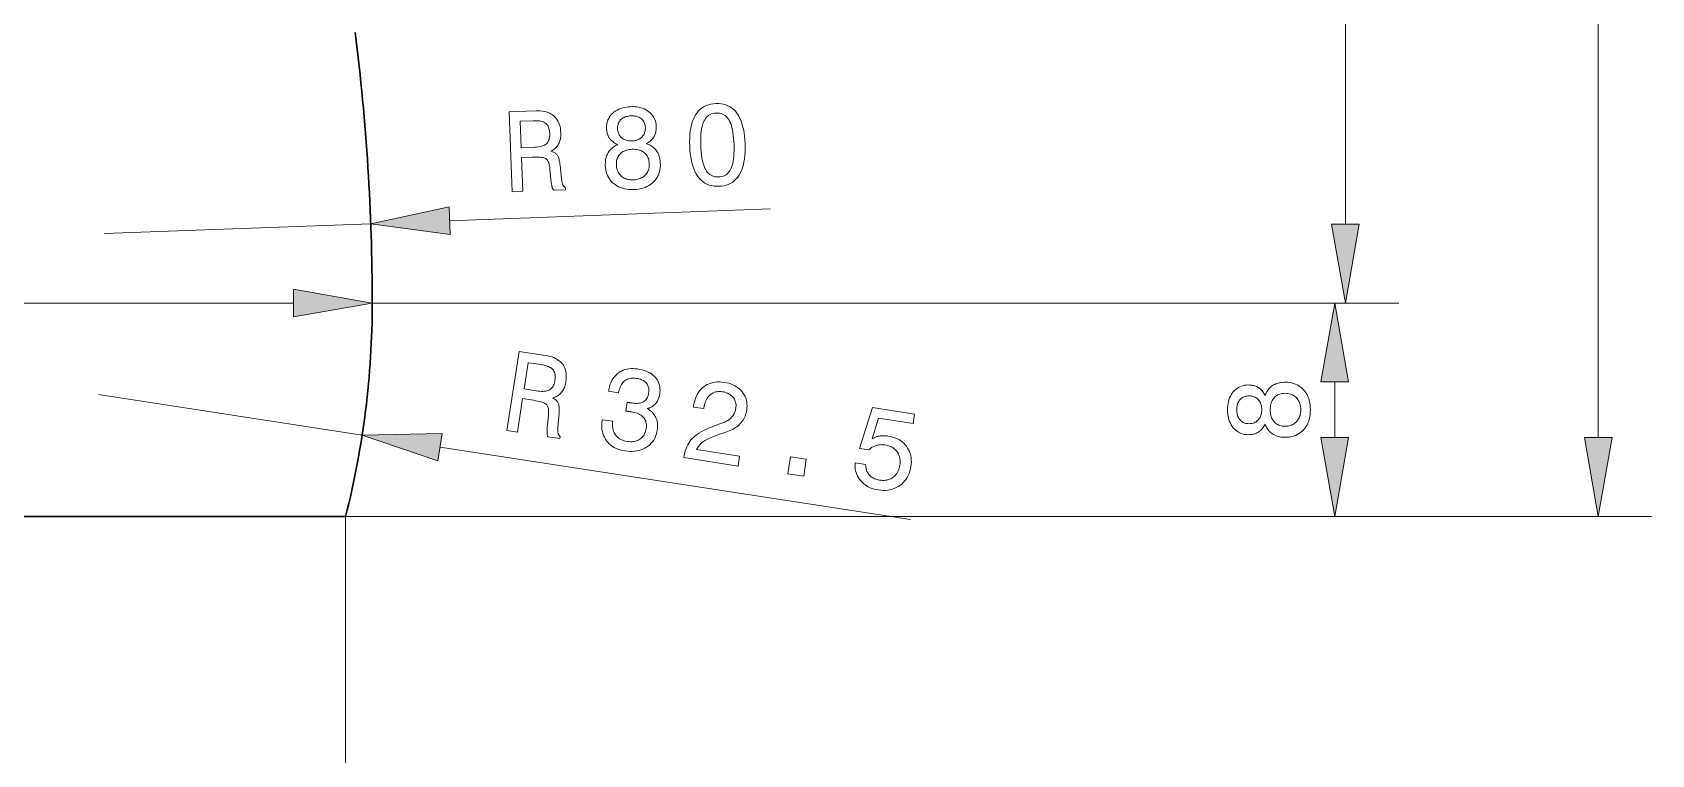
# Model space of a CAD drawing. Extents: x 0 to 297, y 0 to 420.
# Drawn here: x 165.8 to 226.5, y 143.8 to 170.9 of the extents above; entities that cross this region are included whole.
import ezdxf

# ---------------------------------------------------------------- set-up
doc = ezdxf.new("R2010")
doc.units = 0

msp = doc.modelspace()

# ---------------------------------------------------------------- linework, layer by layer
at = {"color": 7, "lineweight": 13}
for p, q in [((224.474, 155.716), (224.474, 349.807)), ((214.996, 163.716), (214.996, 190.807)), ((137.467, 160.761), (175.559, 160.761)), ((178.513, 160.761), (216.996, 160.761)), ((178.513, 160.761), (216.596, 160.761)), ((177.463, 152.761), (216.596, 152.761)), ((177.463, 152.761), (226.474, 152.761))]:
    msp.add_line(p, q, dxfattribs=at)
at = {"color": 7, "lineweight": 13, "ltscale": 0.301139}
msp.add_line((181.41, 163.844), (193.447, 164.292), dxfattribs=at)
at = {"color": 7, "lineweight": 13, "ltscale": 0.25}
for p, q in [((168.465, 163.362), (178.458, 163.734)), ((168.251, 157.335), (178.134, 155.813))]:
    msp.add_line(p, q, dxfattribs=at)
at = {"color": 7, "lineweight": 13, "ltscale": 0.052279}
msp.add_line((214.596, 155.716), (214.596, 157.807), dxfattribs=at)
at = {"color": 7, "lineweight": 13, "ltscale": 0.446069}
msp.add_line((181.054, 155.363), (198.689, 152.647), dxfattribs=at)
at = {"color": 7, "lineweight": 30}
msp.add_line((177.513, 152.761), (135.513, 152.761), dxfattribs=at)
at = {"color": 7, "lineweight": 13, "ltscale": 0.451891}
msp.add_line((177.513, 152.761), (177.513, 134.685), dxfattribs=at)
at = {"color": 7, "lineweight": 13}
for points in [[(190.415, 166.644), (190.412, 166.792), (190.415, 166.934), (190.423, 167.068), (190.437, 167.195), (190.456, 167.316), (190.481, 167.429), (190.512, 167.535), (190.548, 167.634), (190.59, 167.726), (190.637, 167.811), (190.69, 167.889), (190.748, 167.958), (190.811, 168.02), (190.879, 168.075), (190.952, 168.121), (191.031, 168.16), (191.114, 168.191), (191.203, 168.214), (191.297, 168.229), (191.396, 168.237), (191.496, 168.237), (191.591, 168.228), (191.682, 168.212), (191.768, 168.188), (191.849, 168.155), (191.925, 168.115), (191.997, 168.066), (192.064, 168.009), (192.127, 167.945), (192.184, 167.872), (192.237, 167.791), (192.285, 167.703), (192.328, 167.607), (192.366, 167.503), (192.399, 167.392), (192.427, 167.273), (192.45, 167.146), (192.469, 167.012), (192.482, 166.87), (192.49, 166.721), (192.493, 166.571), (192.49, 166.429), (192.482, 166.295), (192.469, 166.167), (192.449, 166.047), (192.425, 165.934), (192.394, 165.828), (192.359, 165.73), (192.317, 165.638), (192.271, 165.554), (192.218, 165.478), (192.161, 165.409), (192.098, 165.348), (192.03, 165.294), (191.957, 165.248), (191.878, 165.21), (191.794, 165.18), (191.705, 165.157), (191.611, 165.141), (191.511, 165.134), (191.412, 165.134), (191.317, 165.142), (191.227, 165.159), (191.141, 165.183), (191.06, 165.216), (190.984, 165.256), (190.912, 165.305), (190.844, 165.361), (190.781, 165.426), (190.723, 165.499), (190.67, 165.579), (190.621, 165.668), (190.578, 165.763), (190.539, 165.866), (190.506, 165.977), (190.478, 166.095), (190.454, 166.221), (190.436, 166.354), (190.423, 166.495)], [(183.754, 164.932), (183.643, 167.925), (184.644, 167.963), (184.73, 167.964), (184.812, 167.96), (184.891, 167.952), (184.965, 167.94), (185.035, 167.923), (185.102, 167.901), (185.164, 167.875), (185.222, 167.844), (185.276, 167.809), (185.326, 167.77), (185.372, 167.726), (185.413, 167.678), (185.45, 167.625), (185.482, 167.569), (185.51, 167.508), (185.533, 167.444), (185.552, 167.375), (185.566, 167.302), (185.576, 167.224), (185.581, 167.143), (185.582, 167.095), (185.581, 167.047), (185.577, 167.002), (185.572, 166.957), (185.565, 166.915), (185.555, 166.873), (185.544, 166.833), (185.53, 166.795), (185.514, 166.758), (185.497, 166.722), (185.477, 166.688), (185.455, 166.656), (185.432, 166.624), (185.406, 166.595), (185.378, 166.567), (185.349, 166.541), (185.317, 166.516), (185.283, 166.492), (185.248, 166.47), (185.21, 166.45), (185.243, 166.44), (185.273, 166.43), (185.302, 166.418), (185.329, 166.404), (185.354, 166.39), (185.377, 166.374), (185.399, 166.357), (185.418, 166.338), (185.436, 166.319), (185.452, 166.298), (185.467, 166.274), (185.481, 166.248), (185.494, 166.218), (185.505, 166.184), (185.516, 166.147), (185.526, 166.107), (185.536, 166.063), (185.544, 166.016), (185.551, 165.966), (185.557, 165.912), (185.607, 165.427), (185.611, 165.396), (185.614, 165.367), (185.618, 165.34), (185.623, 165.314), (185.627, 165.29), (185.632, 165.268), (185.638, 165.248), (185.643, 165.229), (185.649, 165.212), (185.656, 165.197), (185.662, 165.182), (185.67, 165.169), (185.678, 165.156), (185.687, 165.144), (185.696, 165.133), (185.706, 165.123), (185.717, 165.113), (185.728, 165.104), (185.74, 165.096), (185.753, 165.088), (185.756, 165.006), (185.303, 164.989), (185.296, 164.999), (185.29, 165.01), (185.285, 165.022), (185.279, 165.035), (185.274, 165.049), (185.268, 165.064), (185.263, 165.08), (185.258, 165.096), (185.253, 165.114), (185.249, 165.133), (185.244, 165.153), (185.24, 165.174), (185.236, 165.197), (185.232, 165.221), (185.228, 165.246), (185.224, 165.273), (185.22, 165.301), (185.216, 165.33), (185.213, 165.361), (185.21, 165.393), (185.174, 165.78), (185.168, 165.836), (185.16, 165.888), (185.15, 165.937), (185.139, 165.98), (185.127, 166.02), (185.112, 166.056), (185.097, 166.087), (185.079, 166.115), (185.06, 166.138), (185.04, 166.157), (185.015, 166.173), (184.985, 166.187), (184.948, 166.199), (184.905, 166.208), (184.856, 166.216), (184.801, 166.222), (184.74, 166.226), (184.672, 166.228), (184.598, 166.228), (184.518, 166.226), (184.107, 166.211), (184.154, 164.947)], [(184.546, 167.592), (184.057, 167.574), (184.094, 166.577), (184.555, 166.594), (184.623, 166.598), (184.687, 166.604), (184.747, 166.612), (184.802, 166.622), (184.853, 166.634), (184.899, 166.649), (184.941, 166.666), (184.979, 166.684), (185.013, 166.705), (185.042, 166.729), (185.067, 166.754), (185.09, 166.783), (185.11, 166.815), (185.126, 166.849), (185.14, 166.887), (185.151, 166.927), (185.159, 166.971), (185.165, 167.017), (185.167, 167.067), (185.167, 167.119), (185.163, 167.171), (185.157, 167.219), (185.149, 167.264), (185.138, 167.307), (185.124, 167.346), (185.107, 167.382), (185.088, 167.415), (185.067, 167.444), (185.042, 167.471), (185.015, 167.494), (184.985, 167.515), (184.951, 167.533), (184.914, 167.549), (184.872, 167.563), (184.827, 167.574), (184.778, 167.582), (184.726, 167.588), (184.67, 167.592), (184.609, 167.593)], [(187.717, 166.695), (187.677, 166.712), (187.64, 166.731), (187.605, 166.751), (187.571, 166.773), (187.539, 166.796), (187.51, 166.82), (187.482, 166.845), (187.456, 166.872), (187.432, 166.901), (187.41, 166.931), (187.39, 166.962), (187.372, 166.994), (187.356, 167.029), (187.342, 167.064), (187.33, 167.102), (187.319, 167.14), (187.311, 167.181), (187.304, 167.222), (187.3, 167.266), (187.297, 167.31), (187.297, 167.378), (187.303, 167.443), (187.313, 167.506), (187.329, 167.566), (187.35, 167.624), (187.377, 167.68), (187.408, 167.733), (187.445, 167.784), (187.487, 167.832), (187.535, 167.878), (187.586, 167.921), (187.641, 167.96), (187.699, 167.994), (187.761, 168.024), (187.826, 168.05), (187.894, 168.072), (187.965, 168.09), (188.04, 168.104), (188.118, 168.113), (188.2, 168.118), (188.282, 168.119), (188.36, 168.115), (188.436, 168.108), (188.509, 168.095), (188.578, 168.078), (188.645, 168.057), (188.709, 168.032), (188.769, 168.002), (188.826, 167.967), (188.881, 167.928), (188.931, 167.886), (188.976, 167.841), (189.017, 167.793), (189.052, 167.742), (189.082, 167.688), (189.107, 167.632), (189.127, 167.573), (189.142, 167.511), (189.152, 167.447), (189.157, 167.379), (189.158, 167.334), (189.157, 167.29), (189.154, 167.248), (189.148, 167.207), (189.141, 167.167), (189.132, 167.129), (189.121, 167.092), (189.107, 167.057), (189.092, 167.023), (189.075, 166.99), (189.056, 166.959), (189.034, 166.929), (189.011, 166.9), (188.985, 166.873), (188.957, 166.847), (188.928, 166.822), (188.896, 166.798), (188.861, 166.776), (188.825, 166.755), (188.787, 166.735), (188.836, 166.717), (188.882, 166.697), (188.926, 166.675), (188.968, 166.652), (189.008, 166.625), (189.045, 166.597), (189.079, 166.567), (189.112, 166.535), (189.142, 166.501), (189.169, 166.464), (189.195, 166.426), (189.217, 166.386), (189.238, 166.344), (189.256, 166.3), (189.271, 166.255), (189.284, 166.207), (189.295, 166.158), (189.303, 166.107), (189.309, 166.054), (189.312, 165.999), (189.313, 165.914), (189.307, 165.833), (189.296, 165.755), (189.279, 165.68), (189.257, 165.608), (189.229, 165.54), (189.195, 165.475), (189.155, 165.413), (189.11, 165.355), (189.059, 165.3), (189.003, 165.249), (188.943, 165.203), (188.879, 165.162), (188.81, 165.126), (188.738, 165.095), (188.662, 165.069), (188.581, 165.048), (188.496, 165.032), (188.408, 165.021), (188.315, 165.015), (188.222, 165.014), (188.133, 165.018), (188.047, 165.028), (187.966, 165.043), (187.888, 165.063), (187.813, 165.089), (187.743, 165.12), (187.676, 165.156), (187.613, 165.197), (187.553, 165.244), (187.499, 165.295), (187.449, 165.35), (187.405, 165.409), (187.367, 165.471), (187.334, 165.537), (187.306, 165.607), (187.284, 165.68), (187.267, 165.757), (187.256, 165.838), (187.25, 165.922), (187.249, 165.977), (187.251, 166.03), (187.255, 166.082), (187.262, 166.132), (187.271, 166.18), (187.284, 166.227), (187.298, 166.272), (187.315, 166.315), (187.335, 166.357), (187.358, 166.397), (187.382, 166.435), (187.41, 166.472), (187.44, 166.506), (187.472, 166.539), (187.506, 166.57), (187.544, 166.599), (187.583, 166.626), (187.625, 166.651), (187.67, 166.674)], [(187.709, 167.292), (187.712, 167.25), (187.718, 167.21), (187.727, 167.171), (187.738, 167.134), (187.752, 167.099), (187.769, 167.066), (187.789, 167.035), (187.811, 167.005), (187.836, 166.978), (187.864, 166.952), (187.895, 166.928), (187.927, 166.907), (187.961, 166.889), (187.996, 166.873), (188.034, 166.86), (188.073, 166.85), (188.114, 166.842), (188.157, 166.837), (188.201, 166.835), (188.247, 166.835), (188.294, 166.838), (188.339, 166.844), (188.381, 166.852), (188.422, 166.863), (188.46, 166.876), (188.497, 166.891), (188.531, 166.91), (188.564, 166.931), (188.594, 166.954), (188.623, 166.98), (188.649, 167.008), (188.672, 167.037), (188.692, 167.069), (188.709, 167.101), (188.724, 167.136), (188.735, 167.171), (188.744, 167.209), (188.75, 167.248), (188.752, 167.288), (188.752, 167.331), (188.749, 167.373), (188.743, 167.413), (188.735, 167.451), (188.724, 167.487), (188.71, 167.521), (188.694, 167.554), (188.674, 167.584), (188.653, 167.613), (188.628, 167.639), (188.601, 167.664), (188.571, 167.686), (188.539, 167.706), (188.505, 167.723), (188.469, 167.738), (188.432, 167.75), (188.392, 167.76), (188.35, 167.767), (188.306, 167.771), (188.26, 167.773), (188.212, 167.773), (188.165, 167.77), (188.12, 167.764), (188.077, 167.756), (188.036, 167.746), (187.997, 167.734), (187.961, 167.719), (187.926, 167.701), (187.894, 167.682), (187.864, 167.66), (187.836, 167.635), (187.81, 167.609), (187.788, 167.58), (187.768, 167.55), (187.751, 167.519), (187.737, 167.485), (187.726, 167.45), (187.717, 167.413), (187.712, 167.374), (187.709, 167.334)], [(190.828, 166.659), (190.834, 166.538), (190.842, 166.425), (190.854, 166.318), (190.868, 166.217), (190.886, 166.124), (190.906, 166.037), (190.928, 165.957), (190.954, 165.884), (190.982, 165.817), (191.013, 165.758), (191.047, 165.704), (191.084, 165.657), (191.125, 165.615), (191.169, 165.579), (191.215, 165.549), (191.266, 165.525), (191.319, 165.507), (191.375, 165.495), (191.435, 165.488), (191.498, 165.488), (191.561, 165.493), (191.62, 165.504), (191.676, 165.52), (191.728, 165.542), (191.776, 165.569), (191.82, 165.602), (191.861, 165.641), (191.898, 165.685), (191.931, 165.734), (191.96, 165.79), (191.986, 165.851), (192.009, 165.919), (192.029, 165.994), (192.045, 166.075), (192.058, 166.164), (192.068, 166.258), (192.074, 166.36), (192.078, 166.468), (192.078, 166.583), (192.075, 166.705), (192.069, 166.827), (192.06, 166.942), (192.049, 167.051), (192.035, 167.152), (192.018, 167.246), (191.998, 167.333), (191.976, 167.413), (191.951, 167.486), (191.923, 167.553), (191.892, 167.612), (191.859, 167.665), (191.822, 167.712), (191.782, 167.753), (191.739, 167.789), (191.692, 167.818), (191.642, 167.842), (191.589, 167.86), (191.532, 167.872), (191.472, 167.878), (191.409, 167.879), (191.346, 167.874), (191.287, 167.863), (191.232, 167.846), (191.18, 167.824), (191.132, 167.797), (191.087, 167.763), (191.047, 167.724), (191.009, 167.68), (190.976, 167.629), (190.946, 167.574), (190.919, 167.512), (190.896, 167.443), (190.876, 167.368), (190.859, 167.287), (190.846, 167.198), (190.835, 167.104), (190.829, 167.002), (190.825, 166.894), (190.825, 166.78)], [(187.664, 165.946), (187.668, 165.893), (187.675, 165.842), (187.685, 165.793), (187.698, 165.747), (187.715, 165.703), (187.735, 165.661), (187.758, 165.622), (187.784, 165.586), (187.813, 165.551), (187.846, 165.52), (187.881, 165.491), (187.919, 165.465), (187.959, 165.443), (188.001, 165.423), (188.045, 165.408), (188.092, 165.395), (188.141, 165.386), (188.192, 165.38), (188.246, 165.377), (188.302, 165.377), (188.358, 165.381), (188.411, 165.388), (188.462, 165.398), (188.51, 165.41), (188.556, 165.426), (188.6, 165.446), (188.64, 165.468), (188.679, 165.493), (188.714, 165.522), (188.748, 165.553), (188.778, 165.587), (188.805, 165.624), (188.828, 165.662), (188.848, 165.703), (188.865, 165.745), (188.878, 165.79), (188.888, 165.838), (188.894, 165.887), (188.897, 165.938), (188.897, 165.992), (188.893, 166.042), (188.887, 166.09), (188.877, 166.135), (188.864, 166.178), (188.847, 166.219), (188.828, 166.258), (188.805, 166.294), (188.779, 166.328), (188.75, 166.36), (188.717, 166.389), (188.682, 166.416), (188.645, 166.44), (188.605, 166.461), (188.563, 166.479), (188.518, 166.494), (188.471, 166.505), (188.422, 166.514), (188.37, 166.519), (188.316, 166.522), (188.259, 166.521), (188.203, 166.518), (188.15, 166.511), (188.099, 166.502), (188.05, 166.49), (188.004, 166.475), (187.961, 166.457), (187.92, 166.436), (187.882, 166.412), (187.847, 166.385), (187.814, 166.356), (187.784, 166.324), (187.757, 166.29), (187.734, 166.254), (187.714, 166.216), (187.697, 166.176), (187.684, 166.134), (187.674, 166.09), (187.667, 166.044), (187.664, 165.996)], [(181.391, 164.364), (178.458, 163.734), (181.429, 163.323)], [(214.475, 163.716), (214.996, 160.761), (215.516, 163.716)], [(175.559, 160.24), (178.513, 160.761), (175.559, 161.282)], [(215.116, 157.807), (214.596, 160.761), (214.075, 157.807)], [(183.561, 155.989), (184.018, 158.95), (185.007, 158.797), (185.092, 158.782), (185.173, 158.763), (185.248, 158.74), (185.319, 158.714), (185.384, 158.684), (185.445, 158.65), (185.501, 158.613), (185.553, 158.572), (185.599, 158.527), (185.641, 158.479), (185.677, 158.427), (185.709, 158.372), (185.735, 158.314), (185.756, 158.252), (185.772, 158.187), (185.783, 158.119), (185.788, 158.048), (185.788, 157.974), (185.783, 157.896), (185.773, 157.815), (185.765, 157.767), (185.755, 157.721), (185.743, 157.677), (185.729, 157.635), (185.714, 157.594), (185.697, 157.555), (185.678, 157.518), (185.657, 157.483), (185.635, 157.45), (185.611, 157.418), (185.585, 157.388), (185.557, 157.36), (185.528, 157.334), (185.498, 157.31), (185.465, 157.288), (185.431, 157.267), (185.395, 157.249), (185.358, 157.232), (185.319, 157.218), (185.278, 157.205), (185.308, 157.189), (185.336, 157.173), (185.362, 157.156), (185.386, 157.137), (185.408, 157.118), (185.428, 157.098), (185.446, 157.077), (185.461, 157.056), (185.475, 157.033), (185.487, 157.009), (185.497, 156.984), (185.505, 156.955), (185.512, 156.923), (185.518, 156.888), (185.522, 156.85), (185.524, 156.808), (185.525, 156.764), (185.524, 156.716), (185.521, 156.665), (185.517, 156.611), (185.474, 156.125), (185.472, 156.094), (185.47, 156.065), (185.469, 156.037), (185.469, 156.011), (185.469, 155.987), (185.469, 155.964), (185.471, 155.943), (185.473, 155.924), (185.475, 155.906), (185.479, 155.89), (185.483, 155.874), (185.487, 155.86), (185.493, 155.846), (185.499, 155.833), (185.506, 155.82), (185.514, 155.808), (185.523, 155.796), (185.532, 155.785), (185.542, 155.775), (185.553, 155.765), (185.541, 155.684), (185.093, 155.753), (185.089, 155.764), (185.085, 155.776), (185.081, 155.788), (185.078, 155.802), (185.076, 155.817), (185.073, 155.832), (185.071, 155.849), (185.069, 155.866), (185.068, 155.885), (185.067, 155.904), (185.067, 155.924), (185.066, 155.946), (185.066, 155.969), (185.067, 155.993), (185.068, 156.019), (185.069, 156.046), (185.071, 156.074), (185.073, 156.104), (185.075, 156.135), (185.078, 156.167), (185.116, 156.553), (185.12, 156.61), (185.123, 156.663), (185.122, 156.712), (185.12, 156.757), (185.115, 156.798), (185.108, 156.836), (185.098, 156.87), (185.086, 156.9), (185.072, 156.926), (185.055, 156.949), (185.034, 156.969), (185.007, 156.989), (184.973, 157.007), (184.933, 157.025), (184.886, 157.042), (184.833, 157.058), (184.774, 157.074), (184.708, 157.088), (184.635, 157.102), (184.556, 157.115), (184.15, 157.178), (183.957, 155.928)], [(184.841, 158.452), (184.358, 158.526), (184.206, 157.54), (184.662, 157.47), (184.73, 157.461), (184.794, 157.455), (184.854, 157.451), (184.91, 157.451), (184.962, 157.453), (185.01, 157.459), (185.055, 157.467), (185.095, 157.479), (185.132, 157.493), (185.165, 157.51), (185.195, 157.53), (185.223, 157.554), (185.248, 157.582), (185.271, 157.612), (185.292, 157.647), (185.31, 157.684), (185.327, 157.726), (185.34, 157.77), (185.352, 157.819), (185.361, 157.87), (185.368, 157.921), (185.371, 157.97), (185.372, 158.016), (185.368, 158.06), (185.362, 158.101), (185.353, 158.139), (185.34, 158.175), (185.325, 158.208), (185.306, 158.239), (185.284, 158.267), (185.258, 158.293), (185.229, 158.317), (185.195, 158.34), (185.156, 158.361), (185.114, 158.38), (185.068, 158.398), (185.017, 158.414), (184.963, 158.428), (184.904, 158.441)], [(187.137, 156.389), (187.531, 156.329), (187.524, 156.267), (187.521, 156.208), (187.522, 156.151), (187.526, 156.096), (187.534, 156.044), (187.546, 155.994), (187.561, 155.947), (187.58, 155.901), (187.602, 155.858), (187.628, 155.818), (187.658, 155.78), (187.69, 155.745), (187.726, 155.713), (187.765, 155.684), (187.807, 155.658), (187.852, 155.635), (187.901, 155.616), (187.952, 155.599), (188.007, 155.585), (188.065, 155.574), (188.123, 155.567), (188.178, 155.563), (188.231, 155.563), (188.283, 155.566), (188.332, 155.573), (188.379, 155.584), (188.425, 155.597), (188.468, 155.615), (188.509, 155.636), (188.549, 155.66), (188.586, 155.687), (188.62, 155.718), (188.65, 155.751), (188.678, 155.787), (188.703, 155.826), (188.725, 155.868), (188.744, 155.912), (188.76, 155.96), (188.773, 156.01), (188.783, 156.063), (188.788, 156.112), (188.791, 156.159), (188.789, 156.204), (188.784, 156.248), (188.775, 156.29), (188.763, 156.331), (188.747, 156.369), (188.727, 156.406), (188.704, 156.442), (188.677, 156.475), (188.646, 156.507), (188.613, 156.536), (188.576, 156.563), (188.536, 156.588), (188.493, 156.61), (188.447, 156.63), (188.398, 156.647), (188.346, 156.662), (188.291, 156.675), (188.232, 156.686), (188.224, 156.687), (188.215, 156.688), (188.207, 156.689), (188.198, 156.691), (188.189, 156.692), (188.181, 156.693), (188.172, 156.694), (188.163, 156.695), (188.154, 156.696), (188.144, 156.697), (188.135, 156.698), (188.125, 156.699), (188.114, 156.7), (188.103, 156.701), (188.091, 156.703), (188.078, 156.704), (188.065, 156.705), (188.052, 156.707), (188.037, 156.708), (188.023, 156.709), (188.074, 157.045), (188.083, 157.043), (188.092, 157.041), (188.101, 157.039), (188.11, 157.038), (188.119, 157.036), (188.127, 157.034), (188.136, 157.033), (188.144, 157.031), (188.153, 157.03), (188.161, 157.028), (188.169, 157.027), (188.178, 157.025), (188.186, 157.024), (188.193, 157.023), (188.201, 157.021), (188.209, 157.02), (188.216, 157.019), (188.224, 157.018), (188.231, 157.016), (188.238, 157.015), (188.294, 157.008), (188.348, 157.003), (188.399, 157.001), (188.447, 157.002), (188.493, 157.005), (188.536, 157.011), (188.576, 157.02), (188.614, 157.032), (188.649, 157.046), (188.682, 157.063), (188.712, 157.083), (188.739, 157.106), (188.765, 157.131), (188.787, 157.16), (188.808, 157.191), (188.826, 157.225), (188.841, 157.261), (188.855, 157.301), (188.865, 157.344), (188.874, 157.389), (188.879, 157.433), (188.882, 157.475), (188.881, 157.516), (188.877, 157.555), (188.871, 157.593), (188.861, 157.629), (188.849, 157.663), (188.833, 157.695), (188.814, 157.726), (188.793, 157.755), (188.768, 157.783), (188.741, 157.808), (188.711, 157.831), (188.678, 157.852), (188.643, 157.871), (188.605, 157.888), (188.564, 157.903), (188.52, 157.916), (188.474, 157.927), (188.425, 157.936), (188.369, 157.943), (188.316, 157.946), (188.265, 157.946), (188.216, 157.942), (188.169, 157.934), (188.125, 157.923), (188.083, 157.908), (188.043, 157.889), (188.005, 157.867), (187.97, 157.842), (187.937, 157.812), (187.906, 157.78), (187.878, 157.743), (187.852, 157.704), (187.829, 157.661), (187.808, 157.614), (187.79, 157.564), (187.774, 157.511), (187.761, 157.454), (187.75, 157.393), (187.371, 157.452), (187.376, 157.481), (187.391, 157.566), (187.411, 157.646), (187.436, 157.723), (187.465, 157.795), (187.499, 157.862), (187.537, 157.926), (187.58, 157.985), (187.628, 158.039), (187.679, 158.09), (187.736, 158.136), (187.796, 158.177), (187.858, 158.212), (187.924, 158.242), (187.992, 158.266), (188.063, 158.284), (188.136, 158.296), (188.213, 158.303), (188.292, 158.304), (188.373, 158.299), (188.458, 158.289), (188.546, 158.273), (188.63, 158.254), (188.709, 158.231), (188.783, 158.204), (188.853, 158.174), (188.918, 158.141), (188.978, 158.103), (189.033, 158.063), (189.084, 158.018), (189.13, 157.97), (189.17, 157.919), (189.206, 157.865), (189.235, 157.809), (189.26, 157.75), (189.278, 157.689), (189.292, 157.625), (189.299, 157.559), (189.301, 157.49), (189.298, 157.418), (189.289, 157.344), (189.282, 157.302), (189.273, 157.261), (189.262, 157.222), (189.249, 157.185), (189.235, 157.149), (189.219, 157.114), (189.201, 157.081), (189.182, 157.05), (189.161, 157.02), (189.138, 156.992), (189.113, 156.965), (189.087, 156.94), (189.06, 156.917), (189.031, 156.896), (189, 156.876), (188.967, 156.858), (188.934, 156.842), (188.898, 156.827), (188.861, 156.815), (188.822, 156.804), (188.866, 156.778), (188.907, 156.751), (188.946, 156.722), (188.982, 156.691), (189.016, 156.659), (189.046, 156.626), (189.075, 156.59), (189.1, 156.553), (189.123, 156.515), (189.144, 156.475), (189.161, 156.433), (189.176, 156.39), (189.189, 156.346), (189.198, 156.301), (189.205, 156.254), (189.209, 156.205), (189.21, 156.156), (189.208, 156.105), (189.204, 156.053), (189.197, 155.999), (189.181, 155.916), (189.16, 155.837), (189.134, 155.762), (189.102, 155.692), (189.065, 155.626), (189.023, 155.564), (188.975, 155.506), (188.922, 155.453), (188.864, 155.404), (188.8, 155.359), (188.732, 155.319), (188.661, 155.285), (188.587, 155.257), (188.51, 155.234), (188.43, 155.217), (188.347, 155.206), (188.261, 155.201), (188.172, 155.202), (188.08, 155.208), (187.985, 155.22), (187.896, 155.236), (187.811, 155.258), (187.73, 155.284), (187.655, 155.315), (187.583, 155.351), (187.517, 155.391), (187.454, 155.436), (187.397, 155.487), (187.344, 155.542), (187.295, 155.601), (187.252, 155.665), (187.215, 155.731), (187.183, 155.8), (187.158, 155.872), (187.139, 155.946), (187.125, 156.024), (187.118, 156.104), (187.117, 156.186), (187.122, 156.272), (187.133, 156.36)], [(190.19, 154.968), (190.192, 154.98), (190.208, 155.066), (190.227, 155.149), (190.249, 155.228), (190.275, 155.304), (190.305, 155.376), (190.339, 155.444), (190.376, 155.509), (190.417, 155.571), (190.461, 155.629), (190.509, 155.683), (190.563, 155.735), (190.622, 155.786), (190.689, 155.836), (190.762, 155.885), (190.841, 155.933), (190.927, 155.979), (191.02, 156.024), (191.119, 156.069), (191.225, 156.112), (191.337, 156.154), (191.61, 156.253), (191.658, 156.271), (191.704, 156.29), (191.747, 156.31), (191.788, 156.331), (191.827, 156.353), (191.863, 156.376), (191.897, 156.4), (191.928, 156.425), (191.958, 156.451), (191.984, 156.478), (192.009, 156.506), (192.032, 156.535), (192.052, 156.566), (192.071, 156.598), (192.088, 156.632), (192.103, 156.667), (192.116, 156.704), (192.127, 156.741), (192.136, 156.781), (192.144, 156.821), (192.149, 156.868), (192.151, 156.913), (192.15, 156.956), (192.145, 156.999), (192.136, 157.04), (192.124, 157.08), (192.109, 157.118), (192.09, 157.156), (192.067, 157.192), (192.041, 157.226), (192.012, 157.259), (191.98, 157.289), (191.946, 157.317), (191.908, 157.341), (191.869, 157.364), (191.826, 157.384), (191.782, 157.401), (191.734, 157.416), (191.684, 157.428), (191.631, 157.438), (191.578, 157.444), (191.527, 157.446), (191.477, 157.444), (191.429, 157.439), (191.383, 157.429), (191.339, 157.415), (191.296, 157.397), (191.255, 157.375), (191.216, 157.349), (191.179, 157.32), (191.143, 157.286), (191.111, 157.249), (191.081, 157.209), (191.053, 157.166), (191.029, 157.12), (191.007, 157.07), (190.987, 157.017), (190.971, 156.961), (190.957, 156.902), (190.946, 156.839), (190.94, 156.804), (190.553, 156.864), (190.562, 156.924), (190.579, 157.015), (190.6, 157.102), (190.627, 157.184), (190.658, 157.261), (190.693, 157.334), (190.734, 157.402), (190.779, 157.465), (190.829, 157.523), (190.884, 157.577), (190.943, 157.626), (191.006, 157.669), (191.073, 157.707), (191.142, 157.738), (191.214, 157.764), (191.289, 157.783), (191.367, 157.796), (191.448, 157.803), (191.532, 157.804), (191.619, 157.799), (191.708, 157.788), (191.794, 157.773), (191.875, 157.753), (191.952, 157.728), (192.026, 157.7), (192.095, 157.666), (192.16, 157.629), (192.22, 157.587), (192.277, 157.541), (192.33, 157.49), (192.378, 157.436), (192.422, 157.377), (192.459, 157.317), (192.491, 157.254), (192.517, 157.19), (192.537, 157.123), (192.551, 157.053), (192.56, 156.982), (192.562, 156.908), (192.559, 156.832), (192.549, 156.754), (192.539, 156.694), (192.525, 156.636), (192.508, 156.58), (192.488, 156.525), (192.466, 156.473), (192.44, 156.423), (192.412, 156.375), (192.38, 156.329), (192.346, 156.284), (192.308, 156.242), (192.268, 156.202), (192.225, 156.163), (192.178, 156.127), (192.128, 156.091), (192.075, 156.058), (192.019, 156.027), (191.96, 155.997), (191.898, 155.969), (191.832, 155.942), (191.764, 155.918), (191.494, 155.829), (191.419, 155.803), (191.348, 155.777), (191.282, 155.751), (191.219, 155.725), (191.161, 155.7), (191.106, 155.674), (191.056, 155.648), (191.01, 155.623), (190.969, 155.598), (190.931, 155.572), (190.896, 155.547), (190.863, 155.52), (190.833, 155.492), (190.804, 155.463), (190.777, 155.433), (190.753, 155.402), (190.73, 155.371), (190.709, 155.338), (190.691, 155.304), (190.674, 155.269), (192.282, 155.021), (192.226, 154.654)], [(211.981, 156.225), (211.962, 156.186), (211.942, 156.149), (211.92, 156.115), (211.898, 156.082), (211.874, 156.051), (211.848, 156.022), (211.822, 155.996), (211.794, 155.971), (211.765, 155.948), (211.734, 155.927), (211.702, 155.909), (211.669, 155.892), (211.634, 155.877), (211.598, 155.864), (211.56, 155.853), (211.521, 155.844), (211.48, 155.837), (211.438, 155.832), (211.395, 155.829), (211.35, 155.828), (211.283, 155.831), (211.218, 155.839), (211.156, 155.851), (211.096, 155.87), (211.039, 155.893), (210.984, 155.921), (210.932, 155.955), (210.883, 155.994), (210.836, 156.037), (210.792, 156.087), (210.751, 156.14), (210.714, 156.196), (210.682, 156.256), (210.654, 156.318), (210.63, 156.384), (210.611, 156.453), (210.596, 156.525), (210.585, 156.6), (210.579, 156.679), (210.577, 156.76), (210.579, 156.842), (210.585, 156.921), (210.596, 156.996), (210.611, 157.068), (210.63, 157.137), (210.654, 157.203), (210.682, 157.265), (210.714, 157.325), (210.751, 157.381), (210.792, 157.434), (210.836, 157.482), (210.883, 157.526), (210.932, 157.564), (210.984, 157.598), (211.039, 157.626), (211.096, 157.649), (211.156, 157.667), (211.218, 157.68), (211.283, 157.687), (211.35, 157.69), (211.395, 157.689), (211.439, 157.686), (211.482, 157.681), (211.522, 157.674), (211.562, 157.666), (211.599, 157.655), (211.636, 157.642), (211.671, 157.628), (211.704, 157.611), (211.736, 157.593), (211.767, 157.572), (211.796, 157.55), (211.824, 157.525), (211.85, 157.499), (211.875, 157.47), (211.899, 157.439), (211.921, 157.406), (211.943, 157.372), (211.962, 157.335), (211.981, 157.296), (212, 157.344), (212.022, 157.389), (212.045, 157.433), (212.071, 157.473), (212.098, 157.512), (212.128, 157.548), (212.159, 157.581), (212.192, 157.613), (212.228, 157.641), (212.265, 157.668), (212.304, 157.691), (212.345, 157.713), (212.388, 157.732), (212.433, 157.748), (212.479, 157.762), (212.527, 157.773), (212.576, 157.782), (212.628, 157.788), (212.681, 157.792), (212.735, 157.793), (212.82, 157.79), (212.901, 157.782), (212.979, 157.768), (213.053, 157.748), (213.124, 157.723), (213.191, 157.693), (213.255, 157.656), (213.315, 157.614), (213.372, 157.567), (213.425, 157.514), (213.474, 157.456), (213.517, 157.394), (213.556, 157.329), (213.589, 157.259), (213.618, 157.186), (213.641, 157.108), (213.659, 157.027), (213.672, 156.942), (213.679, 156.853), (213.682, 156.76), (213.679, 156.667), (213.672, 156.578), (213.659, 156.493), (213.641, 156.412), (213.618, 156.335), (213.589, 156.261), (213.556, 156.192), (213.517, 156.127), (213.474, 156.065), (213.425, 156.007), (213.372, 155.955), (213.315, 155.907), (213.255, 155.866), (213.191, 155.829), (213.124, 155.799), (213.053, 155.774), (212.979, 155.754), (212.901, 155.74), (212.82, 155.732), (212.735, 155.729), (212.681, 155.73), (212.628, 155.734), (212.576, 155.74), (212.527, 155.749), (212.479, 155.761), (212.433, 155.774), (212.388, 155.791), (212.345, 155.809), (212.304, 155.831), (212.265, 155.855), (212.228, 155.881), (212.192, 155.91), (212.159, 155.941), (212.128, 155.974), (212.098, 156.01), (212.071, 156.048), (212.045, 156.089), (212.022, 156.132), (212, 156.177)], [(211.384, 156.239), (211.426, 156.241), (211.467, 156.245), (211.505, 156.252), (211.543, 156.262), (211.578, 156.275), (211.612, 156.291), (211.644, 156.309), (211.674, 156.33), (211.703, 156.355), (211.73, 156.382), (211.755, 156.411), (211.777, 156.442), (211.796, 156.475), (211.813, 156.51), (211.828, 156.547), (211.84, 156.586), (211.849, 156.627), (211.855, 156.669), (211.859, 156.714), (211.86, 156.76), (211.859, 156.807), (211.855, 156.852), (211.849, 156.894), (211.84, 156.935), (211.828, 156.974), (211.813, 157.011), (211.796, 157.047), (211.777, 157.08), (211.755, 157.111), (211.73, 157.141), (211.703, 157.168), (211.674, 157.192), (211.644, 157.213), (211.612, 157.232), (211.578, 157.247), (211.543, 157.26), (211.505, 157.27), (211.467, 157.277), (211.426, 157.281), (211.384, 157.283), (211.342, 157.282), (211.302, 157.277), (211.263, 157.27), (211.227, 157.261), (211.192, 157.248), (211.159, 157.233), (211.128, 157.215), (211.099, 157.194), (211.071, 157.17), (211.046, 157.144), (211.022, 157.115), (211.001, 157.084), (210.983, 157.051), (210.967, 157.016), (210.953, 156.978), (210.942, 156.939), (210.933, 156.897), (210.927, 156.854), (210.924, 156.808), (210.922, 156.76), (210.924, 156.713), (210.927, 156.667), (210.933, 156.624), (210.942, 156.583), (210.953, 156.543), (210.967, 156.506), (210.983, 156.471), (211.001, 156.438), (211.022, 156.407), (211.046, 156.378), (211.071, 156.352), (211.099, 156.328), (211.128, 156.308), (211.159, 156.289), (211.192, 156.274), (211.227, 156.262), (211.263, 156.252), (211.302, 156.245), (211.342, 156.241)], [(212.727, 156.144), (212.781, 156.146), (212.832, 156.151), (212.881, 156.159), (212.928, 156.171), (212.972, 156.186), (213.014, 156.204), (213.054, 156.226), (213.092, 156.25), (213.127, 156.279), (213.16, 156.31), (213.19, 156.344), (213.217, 156.381), (213.241, 156.42), (213.262, 156.461), (213.28, 156.505), (213.294, 156.551), (213.305, 156.6), (213.313, 156.651), (213.318, 156.704), (213.319, 156.76), (213.318, 156.816), (213.313, 156.87), (213.305, 156.921), (213.294, 156.97), (213.28, 157.016), (213.262, 157.061), (213.241, 157.102), (213.217, 157.141), (213.19, 157.178), (213.16, 157.212), (213.127, 157.244), (213.092, 157.272), (213.054, 157.297), (213.014, 157.318), (212.972, 157.336), (212.928, 157.351), (212.881, 157.363), (212.832, 157.371), (212.781, 157.376), (212.727, 157.378), (212.677, 157.376), (212.629, 157.371), (212.583, 157.363), (212.54, 157.351), (212.498, 157.337), (212.459, 157.319), (212.422, 157.297), (212.387, 157.273), (212.354, 157.245), (212.323, 157.213), (212.295, 157.179), (212.27, 157.143), (212.247, 157.103), (212.228, 157.062), (212.212, 157.018), (212.198, 156.971), (212.188, 156.922), (212.181, 156.871), (212.176, 156.817), (212.175, 156.76), (212.176, 156.704), (212.181, 156.65), (212.188, 156.599), (212.198, 156.55), (212.212, 156.504), (212.228, 156.46), (212.247, 156.419), (212.27, 156.38), (212.295, 156.343), (212.323, 156.309), (212.354, 156.278), (212.387, 156.25), (212.422, 156.225), (212.459, 156.204), (212.498, 156.186), (212.54, 156.171), (212.583, 156.159), (212.629, 156.151), (212.677, 156.146)], [(196.614, 154.769), (197.01, 154.708), (197.012, 154.662), (197.016, 154.617), (197.023, 154.574), (197.032, 154.532), (197.044, 154.492), (197.06, 154.454), (197.077, 154.417), (197.098, 154.382), (197.121, 154.349), (197.147, 154.317), (197.176, 154.287), (197.207, 154.26), (197.239, 154.235), (197.274, 154.212), (197.311, 154.192), (197.35, 154.174), (197.392, 154.158), (197.435, 154.145), (197.481, 154.134), (197.528, 154.125), (197.587, 154.118), (197.644, 154.115), (197.699, 154.116), (197.753, 154.12), (197.804, 154.129), (197.854, 154.142), (197.902, 154.159), (197.948, 154.179), (197.993, 154.204), (198.036, 154.233), (198.076, 154.265), (198.113, 154.3), (198.146, 154.337), (198.177, 154.378), (198.204, 154.422), (198.228, 154.468), (198.248, 154.517), (198.266, 154.569), (198.28, 154.624), (198.29, 154.682), (198.298, 154.741), (198.301, 154.799), (198.3, 154.855), (198.296, 154.908), (198.287, 154.96), (198.275, 155.01), (198.258, 155.058), (198.238, 155.104), (198.214, 155.148), (198.185, 155.191), (198.153, 155.231), (198.119, 155.267), (198.081, 155.3), (198.04, 155.331), (197.996, 155.357), (197.949, 155.381), (197.899, 155.402), (197.846, 155.419), (197.79, 155.433), (197.732, 155.444), (197.697, 155.449), (197.663, 155.452), (197.63, 155.453), (197.596, 155.454), (197.564, 155.452), (197.531, 155.45), (197.499, 155.445), (197.467, 155.44), (197.436, 155.433), (197.405, 155.424), (197.375, 155.414), (197.345, 155.402), (197.316, 155.389), (197.287, 155.375), (197.259, 155.359), (197.231, 155.342), (197.203, 155.323), (197.177, 155.303), (197.151, 155.281), (197.125, 155.258), (196.785, 155.31), (197.261, 156.846), (198.844, 156.602), (198.79, 156.252), (197.492, 156.452), (197.25, 155.672), (197.275, 155.687), (197.3, 155.701), (197.326, 155.714), (197.352, 155.726), (197.379, 155.737), (197.407, 155.746), (197.435, 155.755), (197.464, 155.763), (197.493, 155.77), (197.523, 155.776), (197.554, 155.781), (197.585, 155.784), (197.617, 155.787), (197.648, 155.789), (197.68, 155.789), (197.713, 155.789), (197.746, 155.787), (197.779, 155.785), (197.813, 155.781), (197.847, 155.776), (197.936, 155.76), (198.02, 155.738), (198.101, 155.712), (198.177, 155.681), (198.248, 155.645), (198.315, 155.604), (198.378, 155.559), (198.436, 155.508), (198.49, 155.452), (198.539, 155.392), (198.584, 155.328), (198.622, 155.262), (198.654, 155.193), (198.68, 155.121), (198.7, 155.047), (198.714, 154.97), (198.721, 154.891), (198.723, 154.81), (198.719, 154.725), (198.708, 154.639), (198.691, 154.548), (198.669, 154.461), (198.641, 154.379), (198.608, 154.301), (198.569, 154.228), (198.526, 154.159), (198.476, 154.094), (198.422, 154.034), (198.362, 153.979), (198.297, 153.928), (198.228, 153.882), (198.156, 153.843), (198.081, 153.81), (198.004, 153.783), (197.924, 153.763), (197.841, 153.749), (197.756, 153.741), (197.668, 153.74), (197.578, 153.745), (197.484, 153.757), (197.402, 153.772), (197.324, 153.791), (197.249, 153.815), (197.178, 153.842), (197.11, 153.875), (197.046, 153.911), (196.986, 153.952), (196.929, 153.997), (196.876, 154.046), (196.826, 154.1), (196.781, 154.157), (196.741, 154.216), (196.706, 154.277), (196.677, 154.341), (196.653, 154.407), (196.635, 154.475), (196.622, 154.545), (196.614, 154.618), (196.611, 154.692)], [(181.133, 155.878), (178.134, 155.813), (180.975, 154.848)], [(214.075, 155.716), (214.596, 152.761), (215.116, 155.716)], [(223.953, 155.716), (224.474, 152.761), (224.995, 155.716)], [(194.097, 154.366), (194.195, 155.001), (194.785, 154.91), (194.687, 154.275)]]:
    msp.add_lwpolyline(points, close=True, dxfattribs=at)
at = {"color": 7, "lineweight": 30}
for centre, radius, start, end in [((98.513, 160.761), 80, 0, 7.28237), ((146.013, 160.761), 32.5, 345.74998, 359.99999)]:
    msp.add_arc(centre, radius, start, end, dxfattribs=at)
at = {"color": 7, "lineweight": 13}
for points in [[(181.391, 164.364), (178.458, 163.734), (181.391, 164.364), (181.429, 163.323)], [(214.475, 163.716), (214.996, 160.761), (214.475, 163.716), (215.516, 163.716)], [(175.559, 160.24), (178.513, 160.761), (175.559, 160.24), (175.559, 161.282)], [(215.116, 157.807), (214.596, 160.761), (215.116, 157.807), (214.075, 157.807)], [(181.133, 155.878), (178.134, 155.813), (181.133, 155.878), (180.975, 154.848)], [(214.075, 155.716), (214.596, 152.761), (214.075, 155.716), (215.116, 155.716)], [(223.953, 155.716), (224.474, 152.761), (223.953, 155.716), (224.995, 155.716)]]:
    msp.add_solid(points, dxfattribs=at)

doc.saveas('drawing.dxf')
